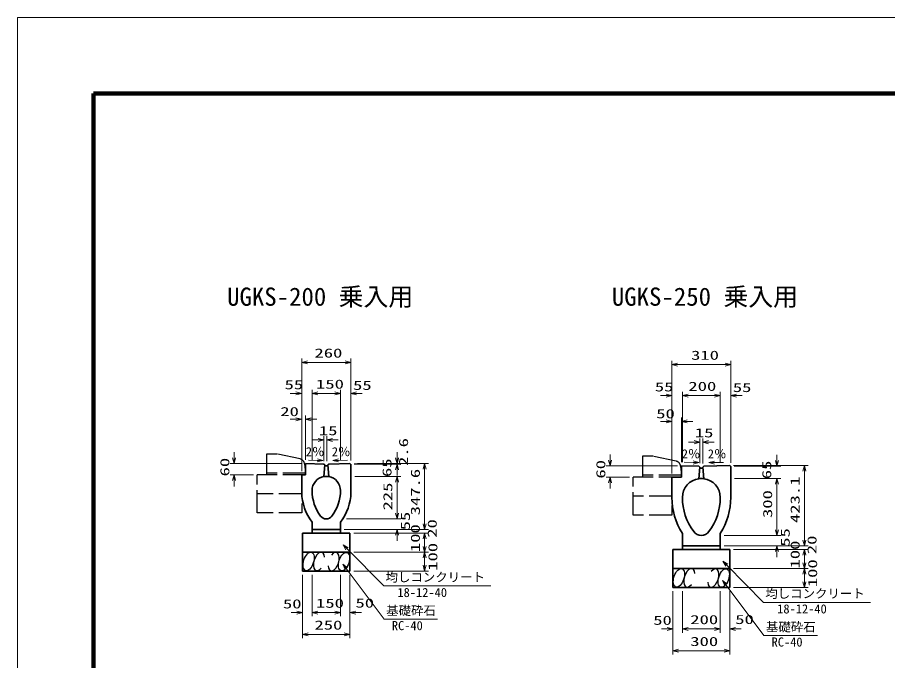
# Model space of a CAD drawing. Units: millimetres on the paper. Extents: x 0 to 841, y 0 to 594.
# Drawn here: x 0 to 229.7, y 424.1 to 594 of the extents above; entities that cross this region are included whole.
import ezdxf
from ezdxf.enums import TextEntityAlignment as Align

# ---------------------------------------------------------------- set-up
doc = ezdxf.new("R2010")
doc.units = ezdxf.units.MM
doc.linetypes.add('DASHED', pattern=[7.5, 6, -1.5])
for name, color, linetype, lineweight in [('D-STR-DIM（寸法）', 7, 'Continuous', 13), ('D-STR-HTXT(均しCON-旗)', 7, 'Continuous', 13), ('D-STR-HTXT(基礎砕石-旗)', 7, 'Continuous', 13), ('D-STR-STRF(グリ)', 7, 'Continuous', 25), ('D-STR-STRF(歩車)', 7, 'DASHED', 25), ('D-STR（構造物）', 1, 'Continuous', 35), ('D-TTL-LINE（区切線）', 7, 'Continuous', 18), ('D-TTL（外枠）', 2, 'Continuous', 140)]:
    doc.layers.add(name, color=color, linetype=linetype, lineweight=lineweight)
doc.layers.add('D-STR-TXT(文字)', color=7, linetype='Continuous')
doc.styles.add('ＭＳ ゴシック', font='')
doc.styles.get('ＭＳ ゴシック').set_extended_font_data('MS Gothic')

# ---------------------------------------------------------------- blocks, each defined once
blk = doc.blocks.new('_Open30')
at = {"color": 7, "linetype": 'Continuous', "lineweight": 13}
for p, q in [((-1, 0.2679), (0, 0)), ((0, 0), (-1, -0.2679)), ((0, 0), (-1, 0))]:
    blk.add_line(p, q, dxfattribs=at)

msp = doc.modelspace()

# ---------------------------------------------------------------- linework, layer by layer
at = {"layer": 'D-STR-DIM（寸法）'}
for p, q in [((75.032, 495.676), (75.032, 503.884)), ((88.032, 495.676), (88.032, 503.884)), ((172.767, 495.104), (172.767, 503.312)), ((172.767, 495.104), (172.767, 503.312)), ((188.267, 495.104), (188.267, 503.312)), ((188.267, 495.104), (188.267, 503.312)), ((76.532, 502.884), (86.532, 502.884)), ((174.267, 502.312), (186.767, 502.312)), ((174.267, 502.312), (186.767, 502.312)), ((73.532, 494.676), (72.032, 494.676)), ((75.032, 474.143), (75.032, 495.676)), ((77.782, 477.138), (77.782, 495.676)), ((77.782, 477.107), (77.782, 495.676)), ((79.282, 494.676), (80.782, 494.676)), ((79.282, 494.676), (83.782, 494.676)), ((83.782, 494.676), (82.282, 494.676)), ((85.282, 477.107), (85.282, 495.676)), ((85.282, 477.138), (85.282, 495.676)), ((88.032, 476.943), (88.032, 495.676)), ((89.532, 494.676), (91.032, 494.676)), ((171.267, 494.104), (169.767, 494.104)), ((171.267, 494.104), (169.767, 494.104)), ((172.767, 473.571), (172.767, 495.104)), ((172.767, 473.571), (172.767, 495.104)), ((175.517, 476.566), (175.517, 495.104)), ((175.517, 476.566), (175.517, 495.104)), ((175.517, 476.566), (175.517, 495.104)), ((175.517, 476.566), (175.517, 495.104)), ((177.017, 494.104), (178.517, 494.104)), ((177.017, 494.104), (184.017, 494.104)), ((177.017, 494.104), (178.517, 494.104)), ((177.017, 494.104), (184.017, 494.104)), ((184.017, 494.104), (182.517, 494.104)), ((184.017, 494.104), (182.517, 494.104)), ((185.517, 476.566), (185.517, 495.104)), ((185.517, 476.566), (185.517, 495.104)), ((185.517, 476.566), (185.517, 495.104)), ((185.517, 476.566), (185.517, 495.104)), ((188.267, 476.371), (188.267, 495.104)), ((188.267, 476.371), (188.267, 495.104)), ((189.767, 494.104), (191.267, 494.104)), ((189.767, 494.104), (191.267, 494.104)), ((73.532, 487.866), (72.032, 487.866)), ((75.032, 474.143), (75.032, 488.866)), ((76.032, 477.143), (76.032, 488.866)), ((77.532, 487.866), (79.032, 487.866)), ((171.267, 487.294), (169.767, 487.294)), ((171.267, 487.294), (169.767, 487.294)), ((172.767, 473.571), (172.767, 488.294)), ((172.767, 473.571), (172.767, 488.294)), ((175.267, 476.571), (175.267, 488.294)), ((175.267, 476.571), (175.267, 488.294)), ((176.767, 487.294), (178.267, 487.294)), ((176.767, 487.294), (178.267, 487.294)), ((79.387, 482.388), (77.887, 482.388)), ((79.387, 482.388), (77.887, 482.388)), ((80.887, 476.794), (80.887, 483.388)), ((80.887, 476.794), (80.887, 483.388)), ((81.679, 476.779), (81.679, 483.388)), ((81.679, 476.779), (81.679, 483.388)), ((83.179, 482.388), (84.679, 482.388)), ((83.179, 482.388), (84.679, 482.388)), ((180.122, 476.222), (180.122, 482.816)), ((180.122, 476.222), (180.122, 482.816)), ((180.913, 476.206), (180.913, 482.816)), ((180.913, 476.206), (180.913, 482.816)), ((178.622, 481.816), (177.122, 481.816)), ((178.622, 481.816), (177.122, 481.816)), ((182.413, 481.816), (183.913, 481.816)), ((182.413, 481.816), (183.913, 481.816)), ((57.198, 477.643), (57.198, 479.143)), ((57.198, 477.643), (57.198, 479.143)), ((100.225, 477.696), (100.225, 479.196)), ((100.225, 477.559), (100.225, 479.059)), ((100.225, 477.559), (100.225, 479.059)), ((156.432, 477.071), (156.432, 478.571)), ((156.432, 477.071), (156.432, 478.571)), ((200.459, 476.979), (200.459, 478.479)), ((75.032, 476.143), (56.198, 476.143)), ((75.032, 476.143), (56.198, 476.143)), ((76.796, 477.058), (79.158, 477.011)), ((76.796, 477.058), (79.158, 477.011)), ((87.143, 477.054), (84.781, 477.006)), ((87.143, 477.054), (84.781, 477.006)), ((88.884, 476.059), (101.225, 476.059)), ((88.884, 476.059), (101.225, 476.059)), ((88.9, 476.043), (101.225, 476.043)), ((89.782, 476.196), (101.225, 476.196)), ((90.782, 476.196), (108.485, 476.196)), ((174.267, 475.571), (155.432, 475.571)), ((174.267, 475.571), (155.432, 475.571)), ((176.03, 476.486), (178.392, 476.438)), ((176.03, 476.486), (178.392, 476.438)), ((186.377, 476.481), (184.015, 476.434)), ((186.377, 476.481), (184.015, 476.434)), ((189.017, 475.616), (208.719, 475.616)), ((189.017, 475.616), (208.719, 475.616)), ((189.157, 475.479), (201.459, 475.479)), ((62.282, 473.143), (56.198, 473.143)), ((62.282, 473.143), (56.198, 473.143)), ((100.225, 474.543), (100.225, 473.043)), ((107.485, 460.283), (107.485, 474.696)), ((207.719, 455.951), (207.719, 474.116)), ((207.719, 455.951), (207.719, 474.116)), ((57.198, 471.643), (57.198, 470.143)), ((57.198, 471.643), (57.198, 470.143)), ((89.032, 472.781), (101.225, 472.781)), ((89.032, 472.781), (101.225, 472.781)), ((89.032, 472.781), (101.225, 472.781)), ((100.225, 471.281), (100.225, 469.781)), ((100.225, 463.033), (100.225, 471.281)), ((100.225, 471.281), (100.225, 469.781)), ((161.517, 472.571), (155.432, 472.571)), ((161.517, 472.571), (155.432, 472.571)), ((156.432, 471.071), (156.432, 469.571)), ((156.432, 471.071), (156.432, 469.571)), ((189.267, 472.201), (201.459, 472.201)), ((189.267, 472.201), (201.459, 472.201)), ((200.459, 458.701), (200.459, 470.701)), ((200.459, 470.701), (200.459, 469.201)), ((100.225, 463.033), (100.225, 464.533)), ((107.485, 460.283), (107.485, 461.783)), ((86.873, 461.533), (101.225, 461.533)), ((86.873, 461.533), (101.225, 461.533)), ((200.459, 458.701), (200.459, 460.201)), ((86.282, 458.783), (108.485, 458.783)), ((86.282, 458.783), (108.485, 458.783)), ((86.282, 458.783), (101.225, 458.783)), ((88.782, 457.783), (108.485, 457.783)), ((88.782, 457.783), (108.485, 457.783)), ((100.225, 457.283), (100.225, 455.783)), ((186.517, 457.201), (201.459, 457.201)), ((186.517, 457.201), (201.459, 457.201)), ((207.719, 455.951), (207.719, 457.451)), ((207.719, 455.951), (207.719, 457.451)), ((107.485, 454.283), (107.485, 456.283)), ((107.485, 456.283), (107.485, 454.783)), ((88.782, 452.783), (108.485, 452.783)), ((88.782, 452.783), (108.485, 452.783)), ((186.517, 454.451), (208.719, 454.451)), ((186.517, 454.451), (208.719, 454.451)), ((186.517, 454.451), (201.459, 454.451)), ((186.517, 454.451), (208.719, 454.451)), ((186.517, 454.451), (208.719, 454.451)), ((189.017, 453.451), (208.719, 453.451)), ((189.017, 453.451), (208.719, 453.451)), ((189.017, 453.451), (208.719, 453.451)), ((189.017, 453.451), (208.719, 453.451)), ((200.459, 452.951), (200.459, 451.451)), ((107.485, 449.283), (107.485, 451.283)), ((207.719, 449.951), (207.719, 451.951)), ((207.719, 451.951), (207.719, 450.451)), ((207.719, 449.951), (207.719, 451.951)), ((207.719, 451.951), (207.719, 450.451)), ((189.017, 448.451), (208.719, 448.451)), ((189.017, 448.451), (208.719, 448.451)), ((189.017, 448.451), (208.719, 448.451)), ((75.282, 446.783), (75.282, 435.816)), ((77.782, 446.783), (77.782, 435.816)), ((77.782, 446.783), (77.782, 435.816)), ((85.282, 446.783), (85.282, 435.816)), ((85.282, 446.783), (85.282, 435.816)), ((87.782, 446.783), (87.782, 435.816)), ((88.782, 447.783), (108.485, 447.783)), ((207.719, 444.951), (207.719, 446.951)), ((189.017, 443.451), (208.719, 443.451)), ((173.017, 442.451), (173.017, 431.484)), ((175.517, 442.451), (175.517, 431.484)), ((175.517, 442.451), (175.517, 431.484)), ((185.517, 442.451), (185.517, 431.484)), ((185.517, 442.451), (185.517, 431.484)), ((188.017, 442.451), (188.017, 431.484)), ((73.782, 436.816), (72.282, 436.816)), ((79.282, 436.816), (80.782, 436.816)), ((79.282, 436.816), (83.782, 436.816)), ((83.782, 436.816), (82.282, 436.816)), ((89.282, 436.816), (90.782, 436.816)), ((75.282, 435.816), (75.282, 430.043)), ((87.782, 435.816), (87.782, 430.043)), ((171.517, 432.484), (170.017, 432.484)), ((177.017, 432.484), (178.517, 432.484)), ((177.017, 432.484), (184.017, 432.484)), ((184.017, 432.484), (182.517, 432.484)), ((189.517, 432.484), (191.017, 432.484)), ((76.782, 431.043), (86.282, 431.043)), ((173.017, 431.484), (173.017, 425.711)), ((188.017, 431.484), (188.017, 425.711)), ((174.517, 426.711), (186.517, 426.711))]:
    msp.add_line(p, q, dxfattribs=at)
at = {"layer": 'D-STR-HTXT(均しCON-旗)'}
for points in [[(124.93, 443.836), (96.722, 443.836), (87, 453.653)], [(225.164, 439.504), (196.957, 439.504), (187.234, 449.32)]]:
    msp.add_lwpolyline(points, dxfattribs=at)
at = {"layer": 'D-STR-HTXT(基礎砕石-旗)'}
for points in [[(110.904, 435.086), (96.8, 435.086), (86.796, 448.412)], [(211.138, 430.754), (197.034, 430.754), (187.031, 444.08)]]:
    msp.add_lwpolyline(points, dxfattribs=at)
at = {"layer": 'D-STR-STRF(グリ)'}
for centre, major_axis in [((76.858, 450.307), (0.79, 2.421)), ((86.207, 450.26), (-0.79, -2.421)), ((174.592, 445.975), (0.79, 2.421)), ((186.441, 445.928), (-0.79, -2.421))]:
    msp.add_ellipse(centre, major_axis=major_axis, ratio=0.5139, dxfattribs=at)
for centre, major_axis in [((79.598, 450.307), (0.79, 2.421)), ((83.466, 450.26), (-0.79, -2.421)), ((177.333, 445.975), (0.79, 2.421)), ((183.701, 445.928), (-0.79, -2.421))]:
    msp.add_ellipse(centre, major_axis=major_axis, ratio=0.5139, start_param=5.3575563, end_param=10.3750652, dxfattribs=at)
at = {"layer": 'D-STR-STRF(歩車)'}
for p, q in [((68.532, 478.643), (65.782, 478.643)), ((65.782, 478.643), (65.782, 473.143)), ((74.607, 477.369), (68.532, 478.643)), ((167.767, 478.071), (165.017, 478.071)), ((165.017, 478.071), (165.017, 472.571)), ((173.841, 476.797), (167.767, 478.071)), ((75.792, 476.05), (76.032, 473.643)), ((175.026, 475.478), (175.267, 473.071)), ((76.032, 473.143), (63.282, 473.143)), ((63.282, 463.143), (63.282, 473.143)), ((76.032, 473.643), (65.782, 473.643)), ((75.032, 473.143), (75.032, 463.143)), ((175.267, 472.571), (162.517, 472.571)), ((162.517, 462.571), (162.517, 472.571)), ((175.267, 473.071), (165.017, 473.071)), ((172.767, 472.571), (172.767, 462.571)), ((75.032, 468.143), (63.282, 468.143)), ((172.767, 467.571), (162.517, 467.571)), ((75.032, 463.143), (63.282, 463.143)), ((172.767, 462.571), (162.517, 462.571))]:
    msp.add_line(p, q, dxfattribs=at)
for centre in [(74.299, 475.901), (173.534, 475.329)]:
    msp.add_arc(centre, 1.5, 5.71077, 78.15158, dxfattribs=at)
at = {"layer": 'D-STR（構造物）'}
for p, q in [((80.907, 476.043), (76.032, 476.143)), ((76.032, 476.143), (76.032, 473.143)), ((80.907, 476.043), (81.132, 475.793)), ((81.132, 475.788), (80.907, 472.728)), ((81.387, 475.538), (81.677, 475.538)), ((81.927, 475.793), (82.157, 476.043)), ((81.927, 475.793), (82.157, 472.728)), ((87.782, 476.158), (82.157, 476.043)), ((179.892, 475.479), (175.267, 475.571)), ((175.267, 475.571), (175.267, 472.571)), ((179.892, 475.479), (180.12, 475.225)), ((179.892, 475.479), (180.122, 475.222)), ((180.914, 475.225), (181.142, 475.479)), ((180.914, 475.225), (181.142, 475.479)), ((181.142, 475.479), (188.017, 475.616)), ((188.017, 475.616), (188.267, 475.371)), ((76.032, 473.143), (75.032, 473.143)), ((75.032, 473.143), (75.032, 468.449)), ((180.12, 475.225), (179.892, 472.162)), ((180.912, 475.225), (181.144, 472.162)), ((188.267, 475.371), (188.267, 467.201)), ((172.767, 472.571), (172.767, 467.201)), ((175.267, 472.571), (172.767, 472.571)), ((77.782, 460.698), (77.782, 457.783)), ((85.282, 460.698), (85.282, 457.783)), ((75.282, 457.783), (87.782, 457.783)), ((75.282, 457.783), (75.282, 447.783)), ((85.282, 458.783), (77.782, 458.783)), ((87.782, 457.783), (87.782, 447.783)), ((175.517, 457.711), (175.517, 454.451)), ((185.517, 454.451), (185.517, 457.711)), ((175.517, 453.451), (175.517, 455.542)), ((75.282, 452.783), (87.782, 452.783)), ((173.017, 453.451), (188.017, 453.451)), ((173.017, 453.451), (173.017, 443.451)), ((175.517, 454.451), (185.517, 454.451)), ((185.517, 454.406), (185.517, 453.406)), ((188.017, 443.451), (188.017, 453.451)), ((173.017, 448.451), (188.017, 448.451)), ((75.282, 447.783), (87.782, 447.783)), ((173.017, 443.451), (188.017, 443.451))]:
    msp.add_line(p, q, dxfattribs=at)
at = {"layer": 'D-STR（構造物）', "linetype": 'DASHED'}
for p in [(180.372, 474.974), (180.662, 474.974)]:
    msp.add_line(p, (180.517, 474.974), dxfattribs=at)
at = {"layer": 'D-STR（構造物）'}
msp.add_lwpolyline([(87.782, 476.158), (88.032, 475.913), (88.032, 468.523)], dxfattribs=at)
for centre, radius, start, end in [((81.382, 475.788), 0.25, 179.93762, 270), ((81.677, 475.788), 0.25, 270, 0.06238), ((81.532, 469.033), 3.75, 99.59193, 180.04506), ((81.538, 469.035), 3.745, 359.92426, 80.47554), ((180.517, 467.201), 5, 97.18519, 179.99805), ((180.517, 467.201), 5, 0, 82.81926), ((89.032, 469.033), 11.25, 180.015, 216.8604), ((74.032, 469.033), 11.25, 323.13959, 359.98497), ((88.312, 468.793), 13.284, 181.1595, 217.55334), ((74.747, 468.793), 13.284, 322.44666, 358.84048), ((190.517, 467.201), 17.75, 180, 212.32053), ((190.517, 467.201), 15, 180, 216.86989), ((170.517, 467.201), 15, 323.1301, 0), ((170.517, 467.201), 17.75, 327.67947, 0), ((81.532, 463.408), 1.875, 216.81288, 323.1871), ((180.517, 459.701), 2.5, 216.86987, 323.13013)]:
    msp.add_arc(centre, radius, start, end, dxfattribs=at)
at = {"layer": 'D-STR（構造物）', "linetype": 'DASHED'}
for centre, radius, start, end in [((180.37, 475.224), 0.25, 179.93762, 270), ((180.664, 475.224), 0.25, 270, 0.06238), ((81.532, 469.064), 3.717, 80.32104, 99.67896), ((180.516, 467.19), 5.011, 82.82494, 97.15522)]:
    msp.add_arc(centre, radius, start, end, dxfattribs=at)
at = {"layer": 'D-TTL-LINE（区切線）'}
for p, q in [((841, 594), (0, 594)), ((0, 594), (0, 0))]:
    msp.add_line(p, q, dxfattribs=at)
at = {"layer": 'D-TTL（外枠）'}
for p, q in [((820.9, 573.9), (20.1, 573.9)), ((20.1, 573.9), (20.1, 20.1))]:
    msp.add_line(p, q, dxfattribs=at)

# ---------------------------------------------------------------- block references
at = {"layer": 'D-STR-DIM（寸法）', "xscale": 1.5, "yscale": 1.5}
for p, rotation in [((75.032, 502.884), 180), ((172.767, 502.312), 180), ((172.767, 502.312), 180), ((77.782, 494.676), 180), ((77.782, 494.676), 180), ((88.032, 494.676), 180), ((175.517, 494.104), 180), ((175.517, 494.104), 180), ((175.517, 494.104), 180), ((175.517, 494.104), 180), ((188.267, 494.104), 180), ((188.267, 494.104), 180), ((76.032, 487.866), 180), ((175.267, 487.294), 180), ((175.267, 487.294), 180), ((81.679, 482.388), 180), ((81.679, 482.388), 180), ((180.913, 481.816), 180), ((180.913, 481.816), 180), ((57.198, 476.143), 270), ((57.198, 476.143), 270), ((80.657, 476.981), 358.85424), ((80.657, 476.981), 358.85424), ((83.281, 476.976), 181.14576), ((83.281, 476.976), 181.14576), ((100.225, 476.196), 270), ((100.225, 476.059), 270), ((100.225, 476.059), 270), ((100.225, 476.043), 90), ((107.485, 476.196), 90), ((156.432, 475.571), 270), ((156.432, 475.571), 270), ((179.892, 476.408), 358.85424), ((179.892, 476.408), 358.85424), ((182.516, 476.404), 181.14576), ((182.516, 476.404), 181.14576), ((200.459, 475.479), 270), ((207.719, 475.616), 90), ((207.719, 475.616), 90), ((57.198, 473.143), 90), ((57.198, 473.143), 90), ((100.225, 472.781), 90), ((100.225, 472.781), 90), ((100.225, 472.781), 90), ((156.432, 472.571), 90), ((156.432, 472.571), 90), ((200.459, 472.201), 90), ((200.459, 472.201), 90), ((100.225, 461.533), 270), ((100.225, 461.533), 270), ((107.485, 458.783), 270), ((107.485, 458.783), 270), ((100.225, 458.783), 90), ((107.485, 457.783), 90), ((107.485, 457.783), 90), ((200.459, 457.201), 270), ((200.459, 457.201), 270), ((207.719, 454.451), 270), ((207.719, 454.451), 270), ((207.719, 454.451), 270), ((207.719, 454.451), 270), ((107.485, 452.783), 270), ((107.485, 452.783), 90), ((200.459, 454.451), 90), ((207.719, 453.451), 90), ((207.719, 453.451), 90), ((207.719, 453.451), 90), ((207.719, 453.451), 90), ((107.485, 447.783), 270), ((207.719, 448.451), 270), ((207.719, 448.451), 270), ((207.719, 448.451), 90), ((207.719, 443.451), 270), ((77.782, 436.816), 180), ((77.782, 436.816), 180), ((87.782, 436.816), 180), ((175.517, 432.484), 180), ((175.517, 432.484), 180), ((188.017, 432.484), 180), ((75.282, 431.043), 180), ((173.017, 426.711), 180)]:
    msp.add_blockref('_Open30', p, dxfattribs=dict(at, rotation=rotation))
for p in [(88.032, 502.884), (188.267, 502.312), (188.267, 502.312), (75.032, 494.676), (85.282, 494.676), (85.282, 494.676), (172.767, 494.104), (172.767, 494.104), (185.517, 494.104), (185.517, 494.104), (185.517, 494.104), (185.517, 494.104), (75.032, 487.866), (172.767, 487.294), (172.767, 487.294), (80.887, 482.388), (80.887, 482.388), (180.122, 481.816), (180.122, 481.816), (75.282, 436.816), (85.282, 436.816), (85.282, 436.816), (173.017, 432.484), (185.517, 432.484), (185.517, 432.484), (87.782, 431.043), (188.017, 426.711)]:
    msp.add_blockref('_Open30', p, dxfattribs=at)
at = {"layer": 'D-STR-HTXT(均しCON-旗)', "xscale": 1.5, "yscale": 1.5, "rotation": 134.72505}
for p in [(85.944, 454.718), (186.178, 450.386)]:
    msp.add_blockref('_Open30', p, dxfattribs=at)
at = {"layer": 'D-STR-HTXT(基礎砕石-旗)', "xscale": 1.5, "yscale": 1.5, "rotation": 126.89552}
for p in [(85.896, 449.612), (186.13, 445.28)]:
    msp.add_blockref('_Open30', p, dxfattribs=at)

# ---------------------------------------------------------------- texts
at = {"layer": 'D-STR-DIM（寸法）', "style": 'ＭＳ ゴシック', "width": 1.5}
for s, p in [('260', (78.407, 503.421)), ('310', (177.808, 502.849)), ('310', (177.808, 502.849)), ('55', (70.513, 495.069)), ('150', (78.824, 495.213)), ('55', (88.597, 494.899)), ('55', (168.248, 494.497)), ('55', (168.248, 494.497)), ('200', (177.1, 494.641)), ('200', (177.1, 494.641)), ('55', (188.831, 494.327)), ('55', (188.831, 494.327)), ('20', (69.382, 487.969)), ('50', (168.616, 487.396)), ('50', (168.616, 487.396)), ('15', (79.57, 482.926)), ('15', (79.57, 482.926)), ('15', (178.804, 482.353)), ('15', (178.804, 482.353)), ('50', (70.085, 437.183)), ('150', (78.824, 437.354)), ('50', (89.234, 437.391)), ('250', (78.407, 431.58)), ('50', (167.819, 432.851)), ('200', (177.6, 433.021)), ('50', (189.468, 433.059)), ('300', (177.6, 427.248))]:
    msp.add_text(s, height=2.405, dxfattribs=at).set_placement(p, align=Align.BOTTOM_LEFT)
for s, p in [('2.6', (103.838, 475.533)), ('60', (56.661, 472.768)), ('60', (56.661, 472.768)), ('65', (99.459, 472.602)), ('65', (99.459, 472.602)), ('60', (155.895, 472.196)), ('60', (155.895, 472.196)), ('65', (199.693, 472.022)), ('347.6', (106.948, 462.49)), ('225', (99.687, 463.778)), ('423.1', (207.182, 460.45)), ('423.1', (207.182, 460.45)), ('300', (199.922, 461.784)), ('55', (104.333, 458.525)), ('100', (106.948, 452.783)), ('20', (111.399, 456.565)), ('55', (204.568, 454.193)), ('100', (111.571, 447.85)), ('100', (207.182, 448.451)), ('100', (207.182, 448.451)), ('20', (211.634, 452.233)), ('20', (211.634, 452.233)), ('100', (211.806, 443.518))]:
    msp.add_text(s, height=2.405, rotation=90, dxfattribs=at).set_placement(p, align=Align.BOTTOM_LEFT)
at = {"layer": 'D-STR-DIM（寸法）', "style": 'ＭＳ ゴシック'}
for rotation, p in [(0.01, (76.13, 477.37)), (0.01, (76.13, 477.37)), (359.99, (82.999, 477.367)), (359.99, (82.999, 477.367)), (0.01, (175.364, 476.798)), (0.01, (175.364, 476.798)), (359.99, (182.233, 476.795)), (359.99, (182.233, 476.795))]:
    msp.add_text('2％', height=2.405, rotation=rotation, dxfattribs=at).set_placement(p, align=Align.BOTTOM_LEFT)
at = {"layer": 'D-STR-HTXT(均しCON-旗)', "style": 'ＭＳ ゴシック'}
for s, p in [('均しコンクリート', (97.17, 444.247)), ('18-12-40', (100.304, 440.186)), ('均しコンクリート', (197.405, 439.915)), ('18-12-40', (200.538, 435.854))]:
    msp.add_text(s, height=2.405, dxfattribs=at).set_placement(p, align=Align.BOTTOM_LEFT)
at = {"layer": 'D-STR-HTXT(基礎砕石-旗)', "style": 'ＭＳ ゴシック'}
for s, p in [('基礎砕石', (97.336, 435.423)), ('RC-40', (98.824, 431.436)), ('基礎砕石', (197.57, 431.091)), ('RC-40', (199.058, 427.104))]:
    msp.add_text(s, height=2.405, dxfattribs=at).set_placement(p, align=Align.BOTTOM_LEFT)
at = {"layer": 'D-STR-TXT(文字)', "style": 'ＭＳ ゴシック'}
for s, p in [('UGKS-200 乗入用', (55.34, 516.396)), ('UGKS-250 乗入用', (156.898, 516.396))]:
    msp.add_text(s, height=4.811, dxfattribs=at).set_placement(p, align=Align.BOTTOM_LEFT)

doc.saveas('drawing.dxf')
